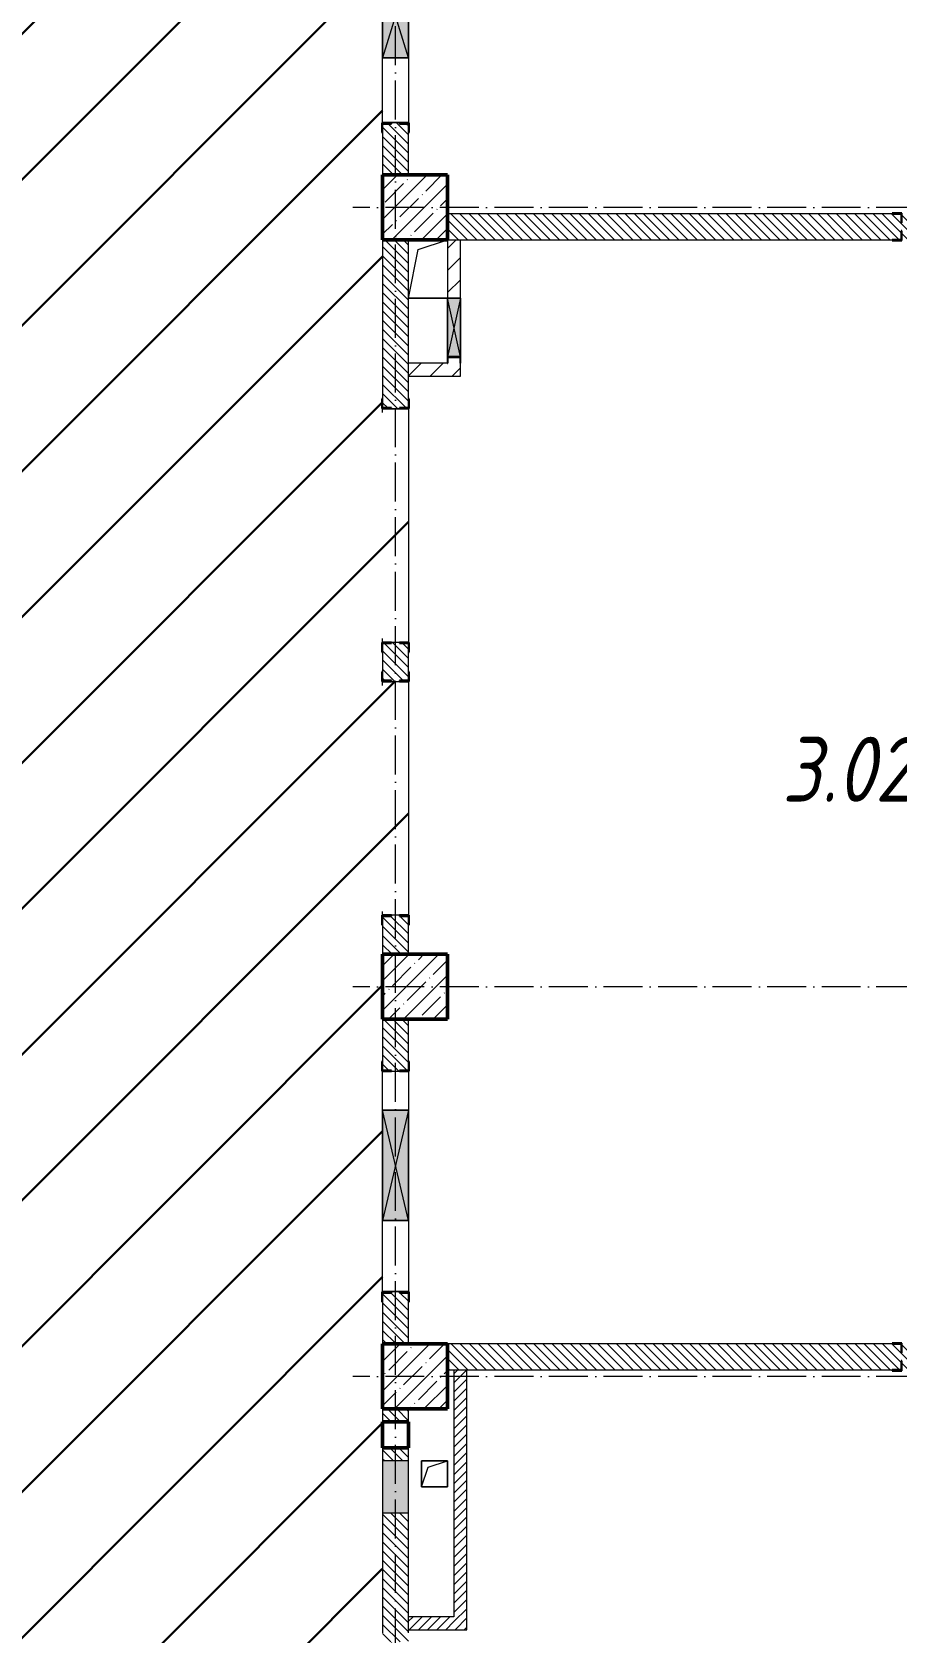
# Model space of a CAD drawing. Header units: millimetres. Extents: x 35697 to 388678, y -91946 to 171347.
# Drawn here: x 374321 to 380983, y -63507 to -51182 of the extents above; entities that cross this region are included whole.
import ezdxf

# ---------------------------------------------------------------- set-up
doc = ezdxf.new("R2010")
doc.units = ezdxf.units.MM
doc.linetypes.add('50_200_ШТРИХ_1Т_ш5_п1_п1_', pattern=[700, 500, -100, 0, -100])
for name, color, linetype, lineweight in [('2.1) ПГП окна 2.8 м', 5, 'Continuous', 30), ('A-DETL-GENF-OTLN', 7, 'Continuous', 9), ('A-FLOR-____-OTLN', 7, 'Continuous', 9), ('A-GENM-____-MCUT', 7, 'Continuous', 25), ('A-GENM-____-OTLN', 7, 'Continuous', 9), ('A-GENM-____-OTLN-1', 7, 'Continuous', 25), ('A-GLAZ-____-OTLN', 7, 'Continuous', 9), ('A-WALL-____-MCUT-3', 7, 'Continuous', 9), ('A-WALL-____-PATT-1', 7, 'Continuous', 9), ('A-WALL-FNSH-MCUT-1', 7, 'Continuous', 9), ('I-WALL-____-OTLN', 7, 'Continuous', 9), ('S-COLS-____-MCUT', 7, 'Continuous', 50), ('S-COLS-____-OTLN', 7, 'Continuous', 9), ('S-GRID-____-OTLN-1', 7, '50_200_ШТРИХ_1Т_ш5_п1_п1_', 9), ('Марки помещений', 7, 'Continuous', 9), ('стяжа', 7, 'Continuous', 30)]:
    doc.layers.add(name, color=color, linetype=linetype, lineweight=lineweight)
doc.styles.add('ISOCPEUR_I_2', font='isocpeui.ttf', dxfattribs={"width": 0.85, "height": 2.3})
pattern_1 = [(135, (283770.707, -86863.456), (-35.35534, -35.35534), [])]
pattern_2 = [(45, (283770.707, -86863.456), (-35.35534, 35.35534), [])]
pattern_3 = [(45, (283770.71, -86863.46), (-84.85281, 84.85281), [])]

# ---------------------------------------------------------------- blocks, each defined once
blk = doc.blocks.new('BSC_Колонна _Прямоугольная - 500х500-V32-АР1_План отверстий 3 этажа в осях 1-64_А-ГГ')
at = {"layer": 'S-COLS-____-OTLN'}
h = blk.add_hatch(dxfattribs=at)
h.set_pattern_fill('FP_69', color=256, style=0, pattern_type=2)
h.set_pattern_definition([(45, (-93500, -25331.04), (-114.04925, 114.04925), []), (45, (-93385.95, -25331.04), (-114.04925, 114.04925), [201.613, -40.323, 3.353, -36.97])])
h.paths.add_polyline_path([(-250, -250), (250, -250), (250, 250), (-250, 250)], flags=0)
at = {"layer": 'S-COLS-____-MCUT'}
for p, q in [((250, 250), (-250, 250)), ((-250, 250), (-250, -250)), ((250, -250), (250, 250)), ((-250, -250), (250, -250))]:
    blk.add_line(p, q, dxfattribs=at)
blk = doc.blocks.new('BSC_Колонна _Прямоугольная - 500х500-V34-АР1_План отверстий 3 этажа в осях 1-64_А-ГГ')
at = {"layer": 'S-COLS-____-OTLN'}
h = blk.add_hatch(dxfattribs=at)
h.set_pattern_fill('FP_71', color=256, style=0, pattern_type=2)
h.set_pattern_definition([(45, (-93500, -34331.04), (-114.04925, 114.04925), []), (45, (-93385.95, -34331.04), (-114.04925, 114.04925), [201.613, -40.323, 3.353, -36.97])])
h.paths.add_polyline_path([(-250, -250), (250, -250), (250, 250), (-250, 250)], flags=0)
at = {"layer": 'S-COLS-____-MCUT'}
for p, q in [((250, 250), (-250, 250)), ((-250, 250), (-250, -250)), ((250, -250), (250, 250)), ((-250, -250), (250, -250))]:
    blk.add_line(p, q, dxfattribs=at)
blk = doc.blocks.new('BSC_Колонна _Прямоугольная - 500х500-V40-АР1_План отверстий 3 этажа в осях 1-64_А-ГГ')
at = {"layer": 'S-COLS-____-OTLN'}
h = blk.add_hatch(dxfattribs=at)
h.set_pattern_fill('FP_77', color=256, style=0, pattern_type=2)
h.set_pattern_definition([(45, (-93500, -28331.04), (-114.04925, 114.04925), []), (45, (-93385.95, -28331.04), (-114.04925, 114.04925), [201.613, -40.323, 3.353, -36.97])])
h.paths.add_polyline_path([(-250, -250), (250, -250), (250, 250), (-250, 250), (-250, -76)], flags=0)
at = {"layer": 'S-COLS-____-MCUT'}
for p, q in [((250, 250), (-250, 250)), ((-250, 250), (-250, -250)), ((250, -250), (250, 250)), ((-250, -250), (250, -250))]:
    blk.add_line(p, q, dxfattribs=at)
blk = doc.blocks.new('Фахверк_СКБ_Уголок - 200_3550-28267367-АР1_План отверстий 3 этажа в осях 1-64_А-ГГ')
at = {"layer": 'A-GENM-____-MCUT'}
for p, q in [((200, 156), (125, 156)), ((125, 156), (125, 81)), ((131, 81), (131, 150)), ((131, 150), (200, 150)), ((200, 150), (200, 156)), ((125, 81), (131, 81)), ((131, 19), (125, 19)), ((125, 19), (125, -56)), ((131, -50), (131, 19)), ((125, -56), (200, -56)), ((200, -50), (131, -50)), ((200, -56), (200, -50))]:
    blk.add_line(p, q, dxfattribs=at)
blk = doc.blocks.new('154_Стойка_СКБ_Уголок - СМ-2480_200-28346303-АР1_План отверстий 3 этажа в осях 1-64_А-ГГ')
at = {"layer": 'A-GENM-____-MCUT'}
for p, q in [((125, 156), (125, 81)), ((200, 156), (125, 156)), ((131, 81), (131, 150)), ((131, 150), (200, 150)), ((200, 150), (200, 156)), ((125, 81), (131, 81)), ((131, 19), (125, 19)), ((125, 19), (125, -56)), ((131, -50), (131, 19)), ((125, -56), (200, -56)), ((200, -50), (131, -50)), ((200, -56), (200, -50))]:
    blk.add_line(p, q, dxfattribs=at)
blk = doc.blocks.new('Стойка_Влож_Полоса боковая - Полоса-28213942-АР1_План отверстий 3 этажа в осях 1-64_А-ГГ')
at = {"layer": 'A-GENM-____-OTLN'}
for p, q in [((-5, 60), (0, 60)), ((-5, -60), (-5, 60)), ((0, 31), (0, -31)), ((0, -60), (-5, -60))]:
    blk.add_line(p, q, dxfattribs=at)
blk = doc.blocks.new('Фахверк_СКБ_Уголок - 200_3960-28268576-АР1_План отверстий 3 этажа в осях 1-64_А-ГГ')
at = {"layer": 'A-GENM-____-MCUT'}
for p, q in [((200, 156), (125, 156)), ((125, 156), (125, 81)), ((131, 81), (131, 150)), ((131, 150), (200, 150)), ((200, 150), (200, 156)), ((125, 81), (131, 81)), ((131, 19), (125, 19)), ((125, 19), (125, -56)), ((131, -50), (131, 19)), ((125, -56), (200, -56)), ((200, -50), (131, -50)), ((200, -56), (200, -50))]:
    blk.add_line(p, q, dxfattribs=at)
blk = doc.blocks.new('Фахверк_СКБ_Уголок - 200_3960_зеркало-28268689-АР1_План отверстий 3 этажа в осях 1-64_А-ГГ')
at = {"layer": 'A-GENM-____-MCUT'}
for p, q in [((200, 156), (125, 156)), ((125, 156), (125, 81)), ((131, 81), (131, 150)), ((131, 150), (200, 150)), ((200, 150), (200, 156)), ((125, 81), (131, 81)), ((131, 19), (125, 19)), ((125, 19), (125, -56)), ((131, -50), (131, 19)), ((125, -56), (200, -56)), ((200, -50), (131, -50)), ((200, -56), (200, -50))]:
    blk.add_line(p, q, dxfattribs=at)
blk = doc.blocks.new('AR_Отверстие Ниша - Лючок-35576413-АР1_План отверстий 3 этажа в осях 1-64_А-ГГ')
at = {"layer": 'A-GLAZ-____-OTLN'}
blk.add_hatch(color=256, dxfattribs=at).paths.add_polyline_path([(200, -100), (200, 100), (-200, 100), (-200, -100)], flags=0)
for p, q in [((200, 100), (-200, 100)), ((-200, 100), (-200, -100)), ((200, -100), (200, 100)), ((-200, -100), (200, -100))]:
    blk.add_line(p, q, dxfattribs=at)
blk = doc.blocks.new('AR_Отверстие прямоугольное _в плите_ - AR_Отверстие прямоугольное _в плите_-30458127-АР1_План отверстий 3 этажа в осях 1-64_А-ГГ')
at = {"layer": 'A-GENM-____-OTLN'}
for p, q in [((100, 100), (-100, 100)), ((-100, 100), (-100, -100)), ((-100, -100), (-50, 50)), ((-50, 50), (100, 100)), ((100, -100), (100, 100)), ((-100, -100), (100, -100))]:
    blk.add_line(p, q, dxfattribs=at)
blk = doc.blocks.new('AR_Отверстие прямоугольное _в плите_ - AR_Отверстие прямоугольное _в плите_-30552603-АР1_План отверстий 3 этажа в осях 1-64_А-ГГ')
at = {"layer": 'A-GENM-____-OTLN'}
for p, q in [((-150, -225), (-75, 150)), ((-75, 150), (150, 225)), ((-150, -225), (150, -225))]:
    blk.add_line(p, q, dxfattribs=at)
blk = doc.blocks.new('BSC_Колонна _Прямоугольная1 - 200х200 _металл_-35216022-АР1_План отверстий 3 этажа в осях 1-64_А-ГГ')
at = {"layer": 'S-COLS-____-MCUT'}
for p, q in [((100, 100), (-100, 100)), ((-100, 100), (-100, -100)), ((100, -100), (100, 100)), ((-100, -100), (100, -100))]:
    blk.add_line(p, q, dxfattribs=at)
blk = doc.blocks.new('AR_Отверстие прямоугольное _в стене_ - AR_Отверстие прямоугольное _в стене__ОВ-36951366-АР1_План отверстий 3 этажа в осях 1-64_А-ГГ')
at = {"layer": 'A-GLAZ-____-OTLN'}
blk.add_hatch(color=256, dxfattribs=at).paths.add_polyline_path([(225, 50), (-225, 50), (-225, -50), (225, -50), (225, 47)], flags=0)
at = {"layer": 'A-DETL-GENF-OTLN'}
for p, q in [((-225, -50), (-225, 50)), ((-225, 50), (225, 50)), ((225, 50), (-225, -50)), ((-225, 50), (225, -50)), ((225, 50), (-225, 50)), ((-225, 50), (-225, -50)), ((225, -50), (-225, -50)), ((-225, -50), (225, -50))]:
    blk.add_line(p, q, dxfattribs=at)
blk = doc.blocks.new('AR_Отверстие прямоугольное _в стене_ - AR_Отверстие прямоугольное _в стене__ОВ-36945931-АР1_План отверстий 3 этажа в осях 1-64_А-ГГ')
at = {"layer": 'A-GLAZ-____-OTLN'}
blk.add_hatch(color=256, dxfattribs=at).paths.add_polyline_path([(325, 100), (-325, 100), (-325, -100), (325, -100)], flags=0)
at = {"layer": 'A-DETL-GENF-OTLN'}
for p, q in [((-325, -100), (-325, 100)), ((-325, 100), (325, 100)), ((325, 100), (-325, -100)), ((-325, 100), (325, -100)), ((325, 100), (-325, 100)), ((-325, 100), (-325, -100)), ((325, 100), (325, -100)), ((325, -100), (325, 100)), ((325, -100), (-325, -100)), ((-325, -100), (325, -100))]:
    blk.add_line(p, q, dxfattribs=at)
blk = doc.blocks.new('AR_Отверстие прямоугольное _в стене_ - AR_Отверстие прямоугольное _в стене__ОВ-36927705-АР1_План отверстий 3 этажа в осях 1-64_А-ГГ')
at = {"layer": 'A-GLAZ-____-OTLN'}
blk.add_hatch(color=256, dxfattribs=at).paths.add_polyline_path([(-425, 100), (-425, -100), (425, -100), (425, 100)], flags=0)
at = {"layer": 'A-DETL-GENF-OTLN'}
for p, q in [((-425, -100), (-425, 100)), ((-425, 100), (425, 100)), ((425, 100), (-425, -100)), ((-425, 100), (425, -100)), ((425, 100), (-425, 100)), ((-425, 100), (-425, -100)), ((425, 100), (425, -100)), ((425, -100), (425, 100)), ((425, -100), (-425, -100)), ((-425, -100), (425, -100))]:
    blk.add_line(p, q, dxfattribs=at)
blk = doc.blocks.new('154_Фахверк_СКБ_Швеллер - Тип_100_3960_зеркало-28515619-АР1_План отверстий 3 этажа в осях 1-64_А-ГГ')
at = {"layer": 'A-GENM-____-MCUT'}
for p, q in [((175, 50), (125, 50)), ((125, 50), (125, -50)), ((128, 47), (175, 47)), ((128, -47), (128, 47)), ((175, 47), (175, 50)), ((125, -50), (175, -50)), ((175, -47), (128, -47)), ((175, -50), (175, -47))]:
    blk.add_line(p, q, dxfattribs=at)
blk = doc.blocks.new('3эт')
at = {"layer": 'S-GRID-____-OTLN-1', "color": 251, "ltscale": 0.6, "true_color": 0x636466}
for p, q in [((377120.7, -91346.1), (377120.7, -36982.5)), ((387845.1, -52532.4), (376792, -52532.4)), ((387845.1, -58532.4), (376792, -58532.4)), ((387845.1, -61532.4), (376792, -61532.4))]:
    blk.add_line(p, q, dxfattribs=at)

msp = doc.modelspace()

# ---------------------------------------------------------------- hatches: boundary and pattern name
at = {"layer": '2.1) ПГП окна 2.8 м'}
h = msp.add_hatch(dxfattribs=at)
h.set_pattern_fill('ANSI31', color=5, scale=250)
h.paths.add_polyline_path([(376471, -43932), (373021, -43932), (373021, -44432), (373021, -49882), (373021, -50482), (373021, -55882), (373021, -56482), (373021, -60682), (373621, -60682), (373621, -61882), (373621, -62082), (373621, -63032), (373621, -64132), (373621, -64182), (373621, -64332), (373621, -64382), (373621, -65082), (373621, -65128), (373621, -65382), (373021, -65382), (373021, -67882), (373021, -68482), (373021, -74032), (373021, -74532), (373021, -77682), (373021, -77882), (373021, -80082), (373021, -80782), (373521, -80782), (373521, -81382), (373021, -81382), (373021, -84382), (373521, -84382), (373521, -84982), (373521, -87932), (373521, -88532), (374046, -88532), (374046, -88526), (374121, -88526), (375921, -88532), (375921, -88526), (375996, -88526), (376821, -88531), (376821, -88432), (377021, -88432), (377021, -88282), (377021, -87957), (377015, -87957), (377015, -87877), (377021, -87877), (377021, -87432), (377021, -86582), (377021, -86182), (377015, -86182), (377015, -86107), (377021, -85782), (377021, -85282), (377021, -82782), (377021, -81882), (377021, -81657), (377015, -81657), (377015, -81582), (377021, -80882), (377015, -80882), (377015, -80807), (377021, -80657), (377015, -80657), (377015, -80582), (377021, -79882), (377015, -79882), (377015, -79782), (377021, -79782), (377021, -79282), (377021, -78957), (377015, -78957), (377015, -78877), (377021, -78877), (377021, -78532), (377021, -77682), (377021, -77182), (377015, -77182), (377015, -77107), (377021, -76782), (377021, -76282), (377021, -73957), (377015, -73957), (377015, -73877), (377221, -73877), (377221, -72087), (377015, -72087), (377015, -72007), (377021, -71732), (377021, -71232), (377021, -70782), (377021, -70282), (377021, -69957), (377015, -69957), (377015, -69877), (377021, -69877), (377021, -69432), (377021, -68582), (377021, -68182), (377015, -68182), (377015, -68107), (377021, -67782), (377021, -67282), (377021, -65882), (377021, -64882), (377021, -64557), (377015, -64557), (377015, -64477), (377221, -64477), (377221, -63587), (377015, -63587), (377015, -63507), (377021, -62582), (377021, -62182), (377021, -62082), (377021, -61882), (377021, -61782), (377021, -61282), (377021, -60957), (377015, -60957), (377015, -60877), (377021, -60877), (377021, -60332), (377021, -59482), (377021, -59182), (377015, -59182), (377015, -59107), (377021, -58782), (377021, -58282), (377021, -58057), (377015, -58057), (377015, -57982), (377090, -57982), (377221, -57982), (377221, -56182), (377152, -56182), (377090, -56182), (377015, -56182), (377015, -56107), (377021, -55957), (377015, -55957), (377015, -55882), (377021, -55852), (377021, -55882), (377090, -55882), (377221, -55882), (377221, -54087), (377015, -54087), (377015, -54007), (377021, -52782), (377021, -52282), (377021, -51957), (377015, -51957), (377015, -51877), (377021, -51877), (377021, -51382), (377021, -50732), (377021, -50182), (377015, -50182), (377015, -50107), (377021, -49782), (377021, -49282), (377021, -48857), (377021, -48357), (377021, -44882), (376471, -44882)])
h.paths.add_polyline_path([(374346, -70033), (375980, -70033), (375980, -68833), (374346, -68833)], flags=24)
h.paths.add_polyline_path([(374177, -49503), (375835, -49503), (375835, -48303), (374177, -48303)], flags=24)
at = {"layer": 'A-WALL-____-PATT-1'}
h = msp.add_hatch(dxfattribs=at)
h.set_pattern_fill('FP_6', color=256, style=0, pattern_type=2)
h.set_pattern_definition(pattern_1)
h.paths.add_polyline_path([(377021, -52282), (377221, -52282), (377221, -51888), (377152, -51888), (377152, -51882), (377090, -51882), (377090, -51888), (377021, -51888), (377021, -51957)], flags=0)
h.paths.add_polyline_path([(377152, -50182), (377152, -50176), (377221, -50176), (377221, -49782), (377021, -49782), (377021, -50176), (377090, -50176), (377090, -50182)], flags=0)
h = msp.add_hatch(dxfattribs=at)
h.set_pattern_fill('FP_6', color=256, style=0, pattern_type=2)
h.set_pattern_definition(pattern_1)
h.paths.add_polyline_path([(384502, -52782), (384521, -52782), (384521, -52582), (381021, -52582), (381021, -52651), (381015, -52651), (381015, -52582), (377521, -52582), (377521, -52782), (381015, -52782), (381015, -52713), (381021, -52713), (381021, -52782), (382735, -52782)], flags=0)
h = msp.add_hatch(dxfattribs=at)
h.set_pattern_fill('FP_6', color=256, style=0, pattern_type=2)
h.set_pattern_definition(pattern_1)
h.paths.add_polyline_path([(377221, -58282), (377221, -57988), (377152, -57988), (377152, -57982), (377090, -57982), (377090, -57988), (377021, -57988), (377021, -58282)], flags=0)
h.paths.add_polyline_path([(377090, -56182), (377152, -56182), (377152, -56176), (377221, -56176), (377221, -55888), (377152, -55888), (377152, -55882), (377090, -55882), (377090, -55888), (377021, -55888), (377021, -56176), (377090, -56176)], flags=0)
h.paths.add_polyline_path([(377090, -54082), (377152, -54082), (377152, -54076), (377221, -54076), (377221, -52782), (377021, -52782), (377021, -54076), (377090, -54076)], flags=0)
h = msp.add_hatch(dxfattribs=at)
h.set_pattern_fill('FP_4', color=256, style=0, pattern_type=2)
h.set_pattern_definition(pattern_3)
h.paths.add_polyline_path([(377618, -53732), (377618, -53685), (377524, -53685), (377524, -53732), (377571, -53732)], flags=0)
h.paths.add_polyline_path([(377521, -53232), (377621, -53232), (377621, -52782), (377521, -52782)], flags=0)
h = msp.add_hatch(dxfattribs=at)
h.set_pattern_fill('FP_4', color=256, style=0, pattern_type=2)
h.set_pattern_definition(pattern_3)
h.paths.add_polyline_path([(377221, -53832), (377621, -53832), (377621, -53732), (377221, -53732)], flags=0)
h = msp.add_hatch(dxfattribs=at)
h.set_pattern_fill('FP_6', color=256, style=0, pattern_type=2)
h.set_pattern_definition(pattern_1)
h.paths.add_polyline_path([(377181, -61282), (377221, -61282), (377221, -60888), (377152, -60888), (377152, -60882), (377090, -60882), (377090, -60888), (377021, -60888), (377021, -61282), (377061, -61282)], flags=0)
h.paths.add_polyline_path([(377090, -59182), (377152, -59182), (377152, -59176), (377221, -59176), (377221, -58782), (377021, -58782), (377021, -59176), (377090, -59176)], flags=0)
h = msp.add_hatch(dxfattribs=at)
h.set_pattern_fill('FP_6', color=256, style=0, pattern_type=2)
h.set_pattern_definition(pattern_1)
h.paths.add_polyline_path([(384521, -61482), (384521, -61282), (381021, -61282), (381021, -61351), (381015, -61351), (381015, -61282), (377521, -61282), (377521, -61482), (381015, -61482), (381015, -61413), (381021, -61413), (381021, -61482), (384502, -61482)], flags=0)
h = msp.add_hatch(dxfattribs=at)
h.set_pattern_fill('FP_5', color=256, style=0, pattern_type=2)
h.set_pattern_definition(pattern_2)
h.paths.add_polyline_path([(377671, -63482), (377671, -61482), (377571, -61482), (377571, -63482)], flags=0)
h = msp.add_hatch(dxfattribs=at)
h.set_pattern_fill('FP_6', color=256, style=0, pattern_type=2)
h.set_pattern_definition(pattern_1)
h.paths.add_polyline_path([(377021, -67282), (377221, -67282), (377221, -65882), (377021, -65882)], flags=0)
h.paths.add_polyline_path([(377021, -64882), (377221, -64882), (377221, -64488), (377152, -64488), (377152, -64482), (377090, -64482), (377090, -64488), (377021, -64488), (377021, -64557)], flags=0)
h.paths.add_polyline_path([(377152, -63582), (377152, -63576), (377221, -63576), (377221, -62582), (377021, -62582), (377021, -63576), (377090, -63576), (377090, -63582)], flags=0)
h.paths.add_polyline_path([(377065, -62182), (377221, -62182), (377221, -62082), (377021, -62082), (377021, -62182)], flags=0)
h.paths.add_polyline_path([(377221, -61882), (377221, -61782), (377021, -61782), (377021, -61882), (377032, -61882)], flags=0)
h = msp.add_hatch(dxfattribs=at)
h.set_pattern_fill('FP_5', color=256, style=0, pattern_type=2)
h.set_pattern_definition(pattern_2)
h.paths.add_polyline_path([(377221, -63482), (377571, -63482), (377571, -63382), (377221, -63382)], flags=0)

# ---------------------------------------------------------------- linework, layer by layer
at = {"layer": 'A-FLOR-____-OTLN'}
for p, q in [((377521, -53232), (377221, -53232)), ((377321, -62182), (377521, -62182)), ((377321, -62382), (377321, -62182)), ((377521, -62182), (377521, -62382)), ((377521, -62382), (377321, -62382))]:
    msp.add_line(p, q, dxfattribs=at)
at = {"layer": 'A-WALL-____-MCUT-3'}
for p, q in [((377021, -51957), (377021, -52282)), ((377221, -52282), (377221, -51957)), ((380946, -52582), (377521, -52582)), ((377021, -52782), (377021, -54007)), ((377221, -54007), (377221, -52782)), ((377521, -52782), (380946, -52782)), ((377152, -55882), (377090, -55882)), ((377021, -55957), (377021, -56107)), ((377221, -56107), (377221, -55957)), ((377090, -56182), (377152, -56182)), ((377152, -57982), (377090, -57982)), ((377021, -58057), (377021, -58282)), ((377221, -58282), (377221, -58057)), ((377021, -58782), (377021, -59107)), ((377221, -59107), (377221, -58782)), ((377090, -59182), (377152, -59182)), ((377021, -60957), (377021, -61282)), ((377221, -61282), (377221, -60957)), ((380946, -61282), (377521, -61282)), ((377521, -61482), (380946, -61482)), ((377021, -61782), (377021, -61882)), ((377221, -61882), (377221, -61782)), ((377021, -62082), (377021, -62182)), ((377221, -62182), (377221, -62082)), ((377021, -62582), (377021, -63507)), ((377221, -63507), (377221, -62582))]:
    msp.add_line(p, q, dxfattribs=at)
at = {"layer": 'A-WALL-FNSH-MCUT-1'}
for p, q in [((377521, -52782), (377521, -53232)), ((377621, -53232), (377621, -52782)), ((377521, -53732), (377221, -53732)), ((377621, -53832), (377621, -53732)), ((377221, -53832), (377621, -53832)), ((377571, -61482), (377571, -63382)), ((377671, -63482), (377671, -61482)), ((377571, -63382), (377221, -63382)), ((377221, -63482), (377671, -63482))]:
    msp.add_line(p, q, dxfattribs=at)
at = {"layer": 'I-WALL-____-OTLN'}
for p, q in [((377021, -51882), (377021, -51382)), ((377221, -51382), (377221, -51882)), ((377021, -54112), (377021, -54082)), ((377221, -54082), (377221, -55882)), ((377021, -55882), (377021, -55852)), ((377021, -56212), (377021, -56182)), ((377221, -56182), (377221, -57982)), ((377021, -57982), (377021, -57952)), ((377021, -59482), (377021, -59182)), ((377221, -59182), (377221, -59482)), ((377021, -60882), (377021, -60332)), ((377221, -60332), (377221, -60882))]:
    msp.add_line(p, q, dxfattribs=at)

# ---------------------------------------------------------------- block references
at = {"layer": 'A-GENM-____-OTLN'}
for p, rotation in [((377121, -51882), 269.9999999999999), ((377121, -54082), 89.99999999999991), ((377121, -60882), 269.9999999999999)]:
    msp.add_blockref('Стойка_Влож_Полоса боковая - Полоса-28213942-АР1_План отверстий 3 этажа в осях 1-64_А-ГГ', p, dxfattribs=dict(at, rotation=rotation))
for name, p in [('AR_Отверстие прямоугольное _в плите_ - AR_Отверстие прямоугольное _в плите_-30552603-АР1_План отверстий 3 этажа в осях 1-64_А-ГГ', (377371, -53007)), ('AR_Отверстие прямоугольное _в плите_ - AR_Отверстие прямоугольное _в плите_-30458127-АР1_План отверстий 3 этажа в осях 1-64_А-ГГ', (377421, -62282))]:
    msp.add_blockref(name, p, dxfattribs=at)
at = {"layer": 'A-GENM-____-OTLN-1'}
for name, p, rotation in [('154_Стойка_СКБ_Уголок - СМ-2480_200-28346303-АР1_План отверстий 3 этажа в осях 1-64_А-ГГ', (377071, -51757), 269.9999999999999), ('Фахверк_СКБ_Уголок - 200_3550-28267367-АР1_План отверстий 3 этажа в осях 1-64_А-ГГ', (381146, -52632), 180), ('154_Фахверк_СКБ_Швеллер - Тип_100_3960_зеркало-28515619-АР1_План отверстий 3 этажа в осях 1-64_А-ГГ', (377571, -53557), 270), ('154_Стойка_СКБ_Уголок - СМ-2480_200-28346303-АР1_План отверстий 3 этажа в осях 1-64_А-ГГ', (377171, -54207), 89.9999999999999), ('Фахверк_СКБ_Уголок - 200_3960-28268576-АР1_План отверстий 3 этажа в осях 1-64_А-ГГ', (377071, -55757), 269.9999999999999), ('Фахверк_СКБ_Уголок - 200_3960_зеркало-28268689-АР1_План отверстий 3 этажа в осях 1-64_А-ГГ', (377171, -56307), 89.9999999999999), ('Фахверк_СКБ_Уголок - 200_3960-28268576-АР1_План отверстий 3 этажа в осях 1-64_А-ГГ', (377071, -57857), 269.9999999999999), ('Фахверк_СКБ_Уголок - 200_3960-28268576-АР1_План отверстий 3 этажа в осях 1-64_А-ГГ', (377171, -59307), 89.9999999999999), ('154_Стойка_СКБ_Уголок - СМ-2480_200-28346303-АР1_План отверстий 3 этажа в осях 1-64_А-ГГ', (377071, -60757), 269.9999999999999), ('Фахверк_СКБ_Уголок - 200_3550-28267367-АР1_План отверстий 3 этажа в осях 1-64_А-ГГ', (381146, -61332), 180)]:
    msp.add_blockref(name, p, dxfattribs=dict(at, rotation=rotation))
at = {"layer": 'A-GLAZ-____-OTLN'}
for name, p, rotation in [('AR_Отверстие прямоугольное _в стене_ - AR_Отверстие прямоугольное _в стене__ОВ-36945931-АР1_План отверстий 3 этажа в осях 1-64_А-ГГ', (377121, -51057), 269.9999999999999), ('AR_Отверстие прямоугольное _в стене_ - AR_Отверстие прямоугольное _в стене__ОВ-36951366-АР1_План отверстий 3 этажа в осях 1-64_А-ГГ', (377571, -53457), 270), ('AR_Отверстие прямоугольное _в стене_ - AR_Отверстие прямоугольное _в стене__ОВ-36927705-АР1_План отверстий 3 этажа в осях 1-64_А-ГГ', (377121, -59907), 269.9999999999999), ('AR_Отверстие Ниша - Лючок-35576413-АР1_План отверстий 3 этажа в осях 1-64_А-ГГ', (377121, -62382), 269.9999999999999)]:
    msp.add_blockref(name, p, dxfattribs=dict(at, rotation=rotation))
at = {"layer": 'S-COLS-____-OTLN'}
for name, p in [('BSC_Колонна _Прямоугольная - 500х500-V34-АР1_План отверстий 3 этажа в осях 1-64_А-ГГ', (377271, -52532)), ('BSC_Колонна _Прямоугольная - 500х500-V40-АР1_План отверстий 3 этажа в осях 1-64_А-ГГ', (377271, -58532)), ('BSC_Колонна _Прямоугольная - 500х500-V32-АР1_План отверстий 3 этажа в осях 1-64_А-ГГ', (377271, -61532))]:
    msp.add_blockref(name, p, dxfattribs=at)
at = {"layer": 'S-COLS-____-OTLN', "rotation": 270.0000000000001}
msp.add_blockref('BSC_Колонна _Прямоугольная1 - 200х200 _металл_-35216022-АР1_План отверстий 3 этажа в осях 1-64_А-ГГ', (377121, -61982), dxfattribs=at)
at = {"layer": 'стяжа'}
msp.add_blockref('3эт', (0, 0), dxfattribs=at)

# ---------------------------------------------------------------- texts
at = {"layer": 'Марки помещений', "insert": (380097, -56608), "char_height": 500, "width": 785.65, "attachment_point": 1, "style": 'ISOCPEUR_I_2'}
msp.add_mtext('3.028', dxfattribs=at)

doc.saveas('drawing.dxf')
